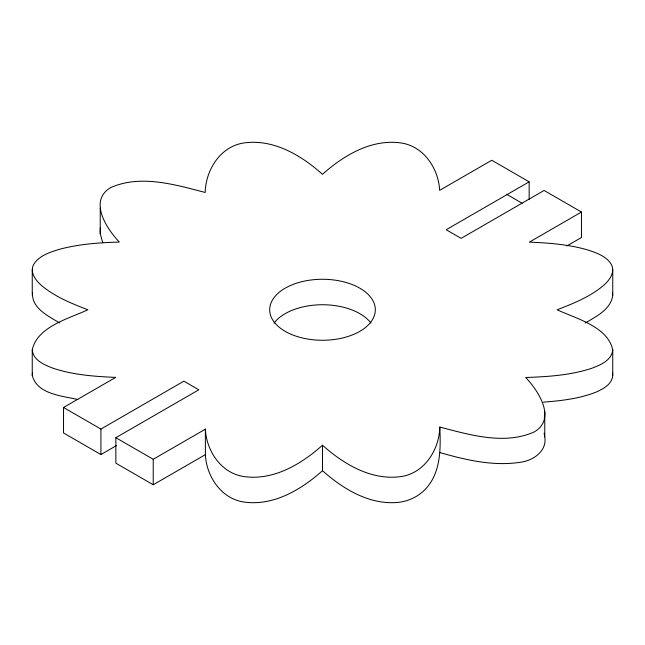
<?xml version="1.0" encoding="UTF-8"?>
<svg xmlns="http://www.w3.org/2000/svg" width="645" height="645" viewBox="0 0 645 645"><rect width="100%" height="100%" fill="white"/><g stroke="black" fill="none" stroke-linecap="round" stroke-linejoin="round"><path stroke-width="0.97" d="M77.835 399.553C62.097 395.796 36.918 394.305 32.25 375.342L32.25 349.872C37.273 326.491 69.136 318.557 87.897 309.761C71.797 303.65 55.47 296.966 42.03 285.945C36.201 281.035 29.726 273.053 33.346 265.031C38.474 255.791 49.552 252.453 58.977 249.43C78.617 244.1 99.064 242.649 119.325 242.044C106.748 228.902 88.131 200.7 110.819 187.558C140.836 174.295 175.085 184.68 205.199 192.468C205.682 169.603 220.929 145.609 245.019 142.819C274.181 139.143 301.578 155.59 322.5 174.319C343.422 155.59 370.819 139.143 399.981 142.819C423.233 145.52 438.56 168.168 439.624 190.356L491.772 160.25L529.15 181.834L529.15 199.466M32.25 375.342L32.46 372.866M566.802 245.971L581.468 237.505L581.468 212.036L529.319 242.141C548.742 242.891 568.334 244.447 587.111 249.744C596.182 252.735 606.76 256.113 611.654 265.031C615.274 273.053 608.799 281.035 602.97 285.945C589.53 296.966 573.203 303.65 557.103 309.761C575.864 318.557 607.727 326.491 612.75 349.872L612.75 375.342C612.161 384.243 603.123 389.056 595.875 392.2C579.186 398.755 561.15 400.755 543.404 402.158M612.75 269.658L612.75 295.128C611.186 309.294 596.157 316.502 585.241 322.992M100.289 227.83L100.233 233.643L102.716 242.754M612.75 349.872C611.742 360.571 599.947 365.215 591.239 368.472C570.115 375.293 547.718 376.753 525.675 377.486C538.253 390.628 556.869 418.831 534.181 431.973C504.164 445.235 469.915 434.851 439.801 427.063C439.318 449.928 424.071 473.922 399.981 476.711C370.819 480.388 343.422 463.94 322.5 445.211C301.578 463.94 274.181 480.388 245.019 476.711C221.767 474.01 206.44 451.363 205.376 429.175L153.228 459.28L115.85 437.697L115.85 463.166L153.228 484.75L205.376 454.644L205.376 429.175M439.801 427.063C440.672 447.437 441.156 470.858 427.006 487.378C420.209 495.441 410.365 500.633 399.981 502.181C370.819 505.857 343.422 489.41 322.5 470.681L322.5 445.211M59.759 322.992C48.649 316.292 31.291 308.141 32.556 292.757M322.5 470.681C301.578 489.41 274.181 505.857 245.019 502.181C221.767 499.48 206.44 476.832 205.376 454.644M116.471 445.566L100.918 454.548L63.532 432.964L63.532 407.495L115.681 377.389C94.549 376.503 73.087 374.922 52.906 368.174C44.457 364.941 33.169 360.249 32.25 349.872M63.532 407.495L100.918 429.078L183.881 381.171L198.813 389.798L115.85 437.697M529.15 181.834L446.187 229.733L461.119 238.36L544.082 190.452L581.468 212.036M439.801 452.532C465.585 459.917 492.78 466.383 519.709 462.36C532.512 460.998 547.283 451.468 544.767 436.826L544.767 411.357M506.567 194.266L522.144 203.256M544.106 433.182L544.767 436.826M612.444 292.757L612.75 295.128M612.54 372.866L612.75 375.342M153.228 459.28L153.228 484.75M100.918 429.078L100.918 454.548M100.233 208.174L100.233 233.643M32.25 269.658L32.25 295.128M274.02 323.121A52.825 30.5 0 0 1 322.5 304.738A52.825 30.5 0 0 1 370.98 323.121M291.508 334.465A52.825 30.5 0 0 0 375.043 312.914A52.825 30.5 0 0 0 300.957 281.921A52.825 30.5 0 0 0 291.508 334.465"/></g></svg>
